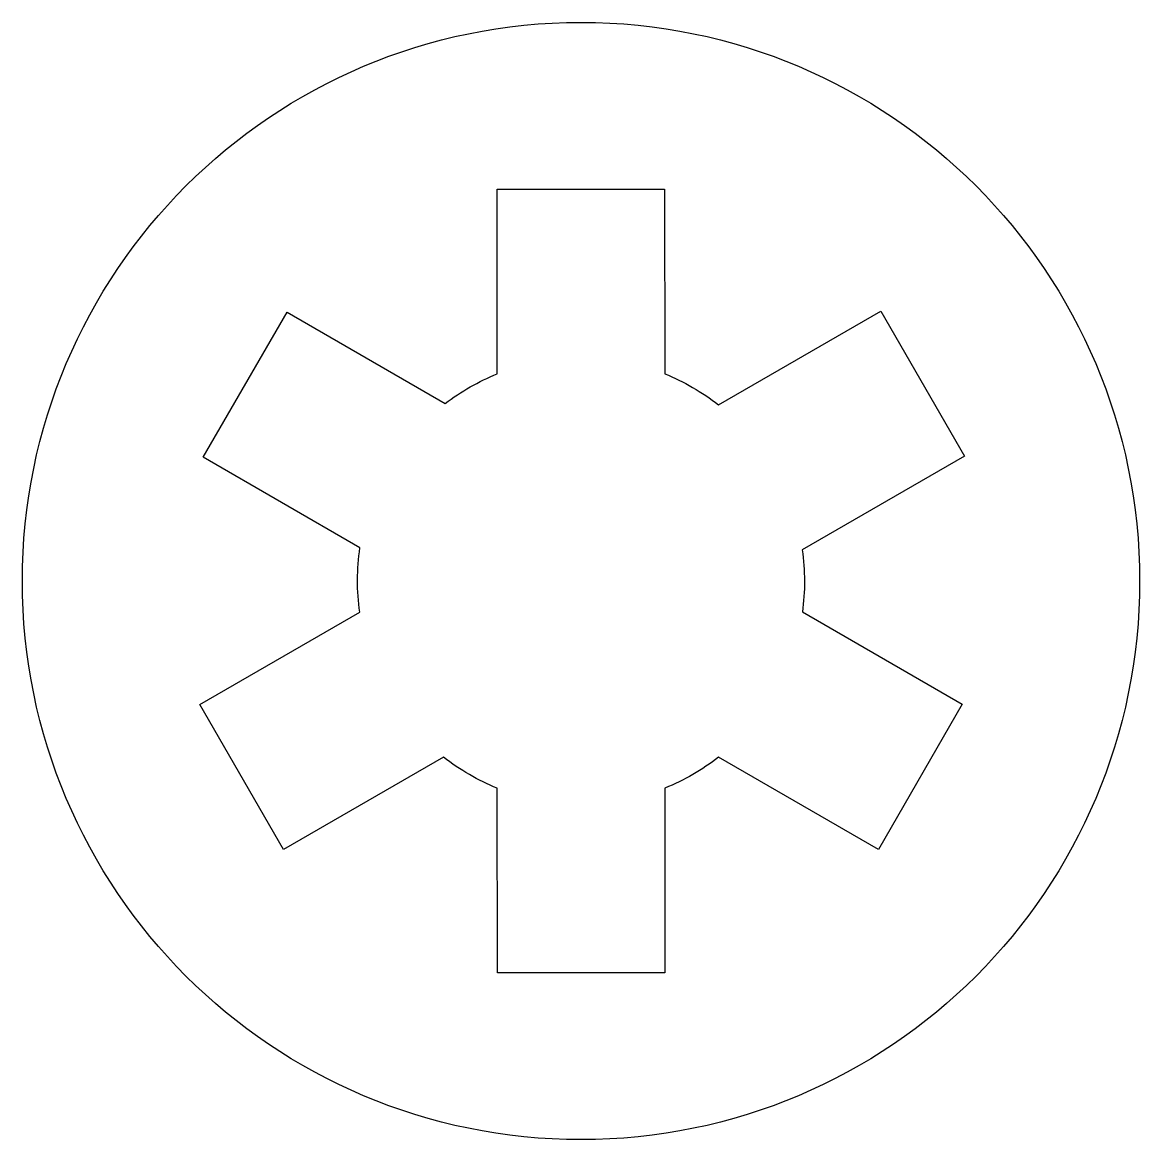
# Model space of a CAD drawing. Header units: millimetres. Extents: x -10 to 10, y -10 to 10.
import ezdxf

# ---------------------------------------------------------------- set-up
doc = ezdxf.new("R2010")
doc.units = ezdxf.units.MM
doc.layers.get('0').update_dxf_attribs({"linetype": 'CONTINUOUS'})

msp = doc.modelspace()

# ---------------------------------------------------------------- linework, layer by layer
msp.add_lwpolyline([(1.503, -7.014), (-1.497, -7.015), (-1.499, -3.709, -0.069714), (-2.46, -3.154), (-5.323, -4.808), (-6.824, -2.211), (-3.961, -0.557, -0.072167), (-3.956, 0.592), (-6.763, 2.219), (-5.259, 4.815), (-2.432, 3.176, -0.067255), (-1.501, 3.708), (-1.503, 7.014), (1.497, 7.015), (1.499, 3.709, -0.069714), (2.46, 3.154), (5.366, 4.833), (6.867, 2.236), (3.961, 0.557, -0.069714), (3.962, -0.554), (6.825, -2.205), (5.326, -4.804), (2.463, -3.152, -0.069714), (1.501, -3.708)], format="xyb", close=True)
msp.add_circle((0, 0), 10)

doc.saveas('drawing.dxf')
